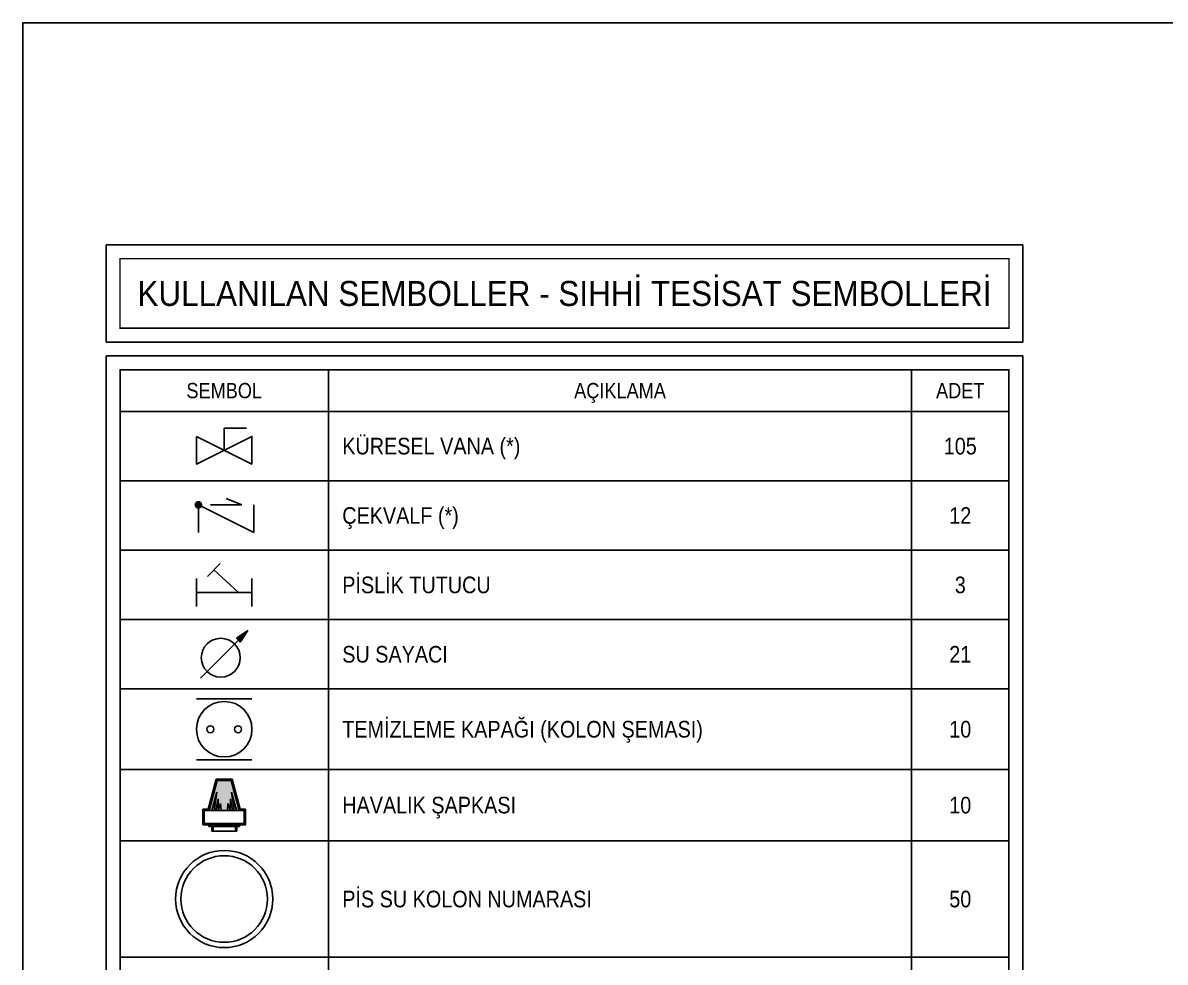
# Model space of a CAD drawing. Header units: centimetres. Extents: x -3962 to 30527, y -2 to 2802.
# Drawn here: x 28781 to 29603, y 2123 to 2800 of the extents above; entities that cross this region are included whole.
import ezdxf
from ezdxf.enums import TextEntityAlignment as Align

# ---------------------------------------------------------------- set-up
doc = ezdxf.new("R2010")
doc.units = ezdxf.units.CM
doc.linetypes.add('PISSU HATTI', pattern=[26, 20, -6])
for name, color, linetype in [('MTY-PISSU-BORU-TAVANDAN', 6, 'PISSU HATTI'), ('MTY-PVC', 43, 'CONTINUOUS'), ('MTY-VANA', 1, 'CONTINUOUS'), ('ROTAS-LEJANT-BASLIK', 5, 'Continuous'), ('ROTAS-LEJANT-CERCEVE', 7, 'Continuous'), ('ROTAS-LEJANT-YAZI', 7, 'Continuous'), ('ROTAS-PAFTA', 7, 'CONTINUOUS'), ('ROTAS-SIHHI-SEMBOL', 5, 'Continuous')]:
    doc.layers.add(name, color=color, linetype=linetype)
doc.styles.add('ANOTATIVO', font='arial.ttf')
doc.styles.add('CAP', font='wturkce.SHX', dxfattribs={"width": 0.65})
doc.styles.add('MTYCAPLT', font='arial.ttf', dxfattribs={"width": 0.65, "height": 1})
doc.styles.add('ROTAS', font='arial.ttf')
doc.linetypes.add('PİS SU', pattern='A,6,-0.4,[")",Standard,S=1,R=0,X=-0.1,Y=-0.375],-0.2', length=6.6)

# ---------------------------------------------------------------- blocks, each defined once
blk = doc.blocks.new('MTY-KURESEL VANA')
at = {"layer": 'MTY-VANA'}
for p, q in [((0, 0), (0, 8)), ((0, 8), (8, 8))]:
    blk.add_line(p, q, dxfattribs=at)
blk.add_lwpolyline([(-10, 5), (-10, -5), (10, 5), (10, -5), (-10, 5)], dxfattribs=at)
at = {"layer": 'MTY-VANA', "style": 'MTYCAPLT', "width": 0.65}
blk.add_attdef('CAP', text='', height=10, dxfattribs=at).set_placement((-1.12, -0.01), align=Align.CENTER)
blk = doc.blocks.new('MTY-CEKVALF VANA')
at = {"layer": 'MTY-VANA'}
h = blk.add_hatch(color=256, dxfattribs=at)
edge = h.paths.add_edge_path()
edge.add_arc((-10, 5), 1.41, 180, 540, ccw=False)
for p, q in [((-10, -5), (-10, 5)), ((-10, 5), (10, -5)), ((-5.6, 5), (5.6, 5)), ((5.6, 5), (0, 7.32)), ((10, -5), (10, 5))]:
    blk.add_line(p, q, dxfattribs=at)
at = {"layer": 'MTY-VANA', "style": 'CAP', "width": 0.65}
blk.add_attdef('CAP', text='', height=5, rotation=153.4349, dxfattribs=at).set_placement((0, 0), align=Align.CENTER)
blk = doc.blocks.new('MTY-PISLIK TUTUCU')
at = {"layer": 'MTY-VANA', "color": 1, "ltscale": 75}
for p, q in [((-6.05, 5.77), (-1.41, 10.47)), ((5.13, 0), (-3.72, 8.12))]:
    blk.add_line(p, q, dxfattribs=at)
at = {"layer": 'MTY-VANA'}
for p, q in [((-10, -5), (-10, 5)), ((10, -5), (10, 5)), ((-10, 0), (10, 0))]:
    blk.add_line(p, q, dxfattribs=at)
at = {"layer": 'MTY-VANA', "style": 'CAP', "width": 0.65}
blk.add_attdef('CAP', text='', height=5, dxfattribs=at).set_placement((0, 0), align=Align.CENTER)
blk = doc.blocks.new('MTY-SU SAYACI')
at = {"layer": 'MTY-VANA'}
blk.add_hatch(color=256, dxfattribs=at).paths.add_polyline_path([(9.8, 9.8), (5.64, 7.03), (7.03, 5.64)])
for p, q in [((5.64, 7.03), (9.8, 9.8)), ((7.03, 5.64), (9.8, 9.8)), ((-7.33, -7.33), (6.34, 6.34)), ((7.03, 5.64), (5.64, 7.03))]:
    blk.add_line(p, q, dxfattribs=at)
blk.add_circle((0, 0), 7, dxfattribs=at)
blk.add_attdef('CAP', (1.99, 0.86), '', height=2.5, rotation=225, dxfattribs=at)
blk = doc.blocks.new('MTY-TEMIZLEME KAPAGI KOLON')
at = {"layer": 'MTY-VANA', "color": 1, "ltscale": 75}
for p, q in [((-10, 11), (10, 11)), ((-10, -11), (10, -11))]:
    blk.add_line(p, q, dxfattribs=at)
for centre, radius in [((0, 0), 10), ((-5, 0), 1.25), ((5, 0), 1.25)]:
    blk.add_circle(centre, radius, dxfattribs=at)
at = {"layer": 'MTY-VANA', "color": 1, "ltscale": 75, "style": 'MTYCAPLT'}
blk.add_attdef('TK', (-29.6, -5.96), '', height=10, dxfattribs=at)
blk = doc.blocks.new('MTY-KOLON HAVALIK SAPKASI')
at = {"layer": 'MTY-PVC'}
h = blk.add_hatch(color=43, dxfattribs=at)
h.paths.add_polyline_path([(0, 15.94), (-2.56, 15.94), (-5.44, 5.17), (-4.4, 5.17), (-2.66, 11.76), (-3.57, 5.17), (-2.96, 5.17), (-2.21, 9.35), (-2.13, 5.2), (-1.3, 7.69), (-1.15, 5.17), (0, 5.17)])
h.paths.add_polyline_path([(2.56, 15.94), (0, 15.94), (0, 5.17), (1.15, 5.17), (1.3, 7.69), (2.13, 5.2), (2.21, 9.35), (2.96, 5.17), (3.57, 5.17), (2.66, 11.76), (4.4, 5.17), (5.44, 5.17)])
at = {"layer": 'MTY-PISSU-BORU-TAVANDAN', "linetype": 'PİS SU', "ltscale": 5}
for p, q in [((-5.76, 5.64), (-2.88, 16.41)), ((2.88, 16.41), (-2.88, 16.41)), ((5.76, 5.64), (2.88, 16.41)), ((-7.69, 5.64), (-5.76, 5.64)), ((-7.69, 0), (-7.69, 5.64)), ((7.69, 5.64), (5.76, 5.64)), ((7.69, 0), (7.69, 5.64)), ((-4.5, 0), (-7.69, 0)), ((-4.5, -2.26), (-4.5, 0)), ((4.5, -2.26), (4.5, 0)), ((4.5, 0), (7.69, 0)), ((4.5, -2.26), (-4.5, -2.26))]:
    blk.add_line(p, q, dxfattribs=at)
at = {"layer": 'MTY-PVC', "color": 43}
for p, q in [((-5.76, 5.64), (-2.88, 16.41)), ((-5.44, 5.17), (-2.56, 15.94)), ((2.88, 16.41), (-2.88, 16.41)), ((2.56, 15.94), (-2.56, 15.94)), ((5.44, 5.17), (2.56, 15.94)), ((5.76, 5.64), (2.88, 16.41)), ((-4.4, 5.17), (-2.66, 11.76)), ((-2.66, 11.76), (-3.57, 5.17)), ((-2.96, 5.17), (-2.21, 9.35)), ((-2.21, 9.35), (-2.13, 5.17)), ((2.21, 9.35), (2.13, 5.17)), ((2.96, 5.17), (2.21, 9.35)), ((4.4, 5.17), (2.66, 11.76)), ((2.66, 11.76), (3.57, 5.17)), ((-7.69, 5.64), (-5.76, 5.64)), ((-7.69, 0), (-7.69, 5.64)), ((-7.22, 0.47), (-7.22, 5.17)), ((-7.22, 5.17), (-5.44, 5.17)), ((5.44, 5.17), (-5.44, 5.17)), ((-2.14, 5.17), (-1.3, 7.69)), ((-1.3, 7.69), (-1.15, 5.17)), ((1.3, 7.69), (1.15, 5.17)), ((2.14, 5.17), (1.3, 7.69)), ((7.22, 5.17), (5.44, 5.17)), ((7.69, 5.64), (5.76, 5.64)), ((7.22, 0.47), (7.22, 5.17)), ((7.69, 0), (7.69, 5.64)), ((-5.44, 0), (-7.69, 0)), ((0, 0.47), (-7.22, 0.47)), ((-5.5, 0), (-5.5, -0.6)), ((-5.5, 0), (-5, 0)), ((5.44, 0), (-5.44, 0)), ((-5, 0), (5, 0)), ((-4.5, -2.26), (-4.5, 0)), ((-4.03, -2.26), (-4.03, 0)), ((0, 0.47), (7.22, 0.47)), ((4.03, -2.26), (4.03, 0)), ((4.5, -2.26), (4.5, 0)), ((5, 0), (5.5, 0)), ((5.44, 0), (7.69, 0)), ((5.5, 0), (5.5, -0.6)), ((-5.5, -0.6), (-5.3, -0.6)), ((-5.3, -0.6), (5.3, -0.6)), ((4.5, -2.26), (-4.5, -2.26)), ((5.3, -0.6), (5.5, -0.6))]:
    blk.add_line(p, q, dxfattribs=at)
blk = doc.blocks.new('MTY-KOLON NO PIS SU')
at = {"color": 6, "linetype": 'Continuous', "ltscale": 100}
blk.add_circle((0, 0), 27.5, dxfattribs=at)
at = {"color": 7, "linetype": 'Continuous', "ltscale": 100}
blk.add_circle((0, 0), 24.5, dxfattribs=at)
at = {"style": 'ANOTATIVO', "width": 0.65}
blk.add_attdef('K', text='', height=20, dxfattribs=at).set_placement((0, 0), align=Align.MIDDLE_CENTER)

msp = doc.modelspace()

# ---------------------------------------------------------------- linework, layer by layer
at = {"layer": 'ROTAS-LEJANT-CERCEVE'}
for points in [[(28840.61, 2570), (29500.61, 2570), (29500.61, 2640), (28840.61, 2640)], [(28840.61, 1464.65), (29500.61, 1464.65), (29500.61, 2560), (28840.61, 2560)], [(28850.61, 2520), (29000.61, 2520), (29000.61, 2550), (28850.61, 2550)], [(29000.61, 2520), (29420.61, 2520), (29420.61, 2550), (29000.61, 2550)], [(29420.61, 2520), (29490.61, 2520), (29490.61, 2550), (29420.61, 2550)], [(28850.61, 2470), (29000.61, 2470), (29000.61, 2520), (28850.61, 2520)], [(29000.61, 2470), (29420.61, 2470), (29420.61, 2520), (29000.61, 2520)], [(29420.61, 2470), (29490.61, 2470), (29490.61, 2520), (29420.61, 2520)], [(28850.61, 2420), (29000.61, 2420), (29000.61, 2470), (28850.61, 2470)], [(29000.61, 2420), (29420.61, 2420), (29420.61, 2470), (29000.61, 2470)], [(29420.61, 2420), (29490.61, 2420), (29490.61, 2470), (29420.61, 2470)], [(28850.61, 2370), (29000.61, 2370), (29000.61, 2420), (28850.61, 2420)], [(29000.61, 2370), (29420.61, 2370), (29420.61, 2420), (29000.61, 2420)], [(29420.61, 2370), (29490.61, 2370), (29490.61, 2420), (29420.61, 2420)], [(28850.61, 2320), (29000.61, 2320), (29000.61, 2370), (28850.61, 2370)], [(29000.61, 2320), (29420.61, 2320), (29420.61, 2370), (29000.61, 2370)], [(29420.61, 2320), (29490.61, 2320), (29490.61, 2370), (29420.61, 2370)], [(28850.61, 2262), (29000.61, 2262), (29000.61, 2320), (28850.61, 2320)], [(29000.61, 2262), (29420.61, 2262), (29420.61, 2320), (29000.61, 2320)], [(29420.61, 2262), (29490.61, 2262), (29490.61, 2320), (29420.61, 2320)], [(28850.61, 2210.65), (29000.61, 2210.65), (29000.61, 2262), (28850.61, 2262)], [(29000.61, 2210.65), (29420.61, 2210.65), (29420.61, 2262), (29000.61, 2262)], [(29420.61, 2210.65), (29490.61, 2210.65), (29490.61, 2262), (29420.61, 2262)], [(28850.61, 2126.65), (29000.61, 2126.65), (29000.61, 2210.65), (28850.61, 2210.65)], [(29000.61, 2126.65), (29420.61, 2126.65), (29420.61, 2210.65), (29000.61, 2210.65)], [(29420.61, 2126.65), (29490.61, 2126.65), (29490.61, 2210.65), (29420.61, 2210.65)], [(28850.61, 2042.65), (29000.61, 2042.65), (29000.61, 2126.65), (28850.61, 2126.65)], [(29000.61, 2042.65), (29420.61, 2042.65), (29420.61, 2126.65), (29000.61, 2126.65)], [(29420.61, 2042.65), (29490.61, 2042.65), (29490.61, 2126.65), (29420.61, 2126.65)]]:
    msp.add_lwpolyline(points, close=True, dxfattribs=at)
at = {"layer": 'ROTAS-LEJANT-CERCEVE', "const_width": 1}
msp.add_lwpolyline([(28850.61, 2580), (29490.61, 2580), (29490.61, 2630), (28850.61, 2630)], close=True, dxfattribs=at)
at = {"layer": 'ROTAS-PAFTA'}
msp.add_lwpolyline([(28780.61, 0), (30500.61, 0), (30500.61, 2800), (28780.61, 2800)], close=True, dxfattribs=at)

# ---------------------------------------------------------------- block references
at = {"layer": 'ROTAS-SIHHI-SEMBOL'}
for name, p, xscale, yscale in [('MTY-KURESEL VANA', (28925.61, 2492), 2, 2), ('MTY-CEKVALF VANA', (28927.02, 2442.68), 2, 2), ('MTY-PISLIK TUTUCU', (28925.61, 2389.53), 2, 2), ('MTY-SU SAYACI', (28923.13, 2342.53), 2, 2), ('MTY-TEMIZLEME KAPAGI KOLON', (28925.61, 2291), 2, 2), ('MTY-KOLON HAVALIK SAPKASI', (28925.61, 2222.18), 2, 2), ('MTY-KOLON NO PIS SU', (28925.61, 2168.65), 1.2727272727272718, 1.2727272727272718)]:
    msp.add_blockref(name, p, dxfattribs=dict(at, xscale=xscale, yscale=yscale))

# ---------------------------------------------------------------- texts
at = {"layer": 'ROTAS-LEJANT-BASLIK', "style": 'ROTAS', "width": 0.9}
msp.add_text('KULLANILAN SEMBOLLER - SIHHİ TESİSAT SEMBOLLERİ', height=18, dxfattribs=at).set_placement((29170.61, 2605), align=Align.MIDDLE_CENTER)
at = {"layer": 'ROTAS-LEJANT-YAZI', "style": 'ROTAS', "width": 0.85}
for s, height, p in [('SEMBOL', 11, (28925.61, 2535)), ('AÇIKLAMA', 11, (29210.61, 2535)), ('ADET', 11, (29455.61, 2535)), ('105', 12, (29455.61, 2495)), ('12', 12, (29455.61, 2445)), ('3', 12, (29455.61, 2395)), ('21', 12, (29455.61, 2345)), ('10', 12, (29455.61, 2291)), ('10', 12, (29455.61, 2236.32)), ('50', 12, (29455.61, 2168.65))]:
    msp.add_text(s, height=height, dxfattribs=at).set_placement(p, align=Align.MIDDLE_CENTER)
for s, p in [('KÜRESEL VANA (*)', (29010.61, 2495)), ('ÇEKVALF (*)', (29010.61, 2445)), ('PİSLİK TUTUCU', (29010.61, 2395)), ('SU SAYACI', (29010.61, 2345)), ('TEMİZLEME KAPAĞI (KOLON ŞEMASI)', (29010.61, 2291)), ('HAVALIK ŞAPKASI', (29010.61, 2236.32)), ('PİS SU KOLON NUMARASI', (29010.61, 2168.65))]:
    msp.add_text(s, height=12, dxfattribs=at).set_placement(p, align=Align.MIDDLE_LEFT)

doc.saveas('drawing.dxf')
